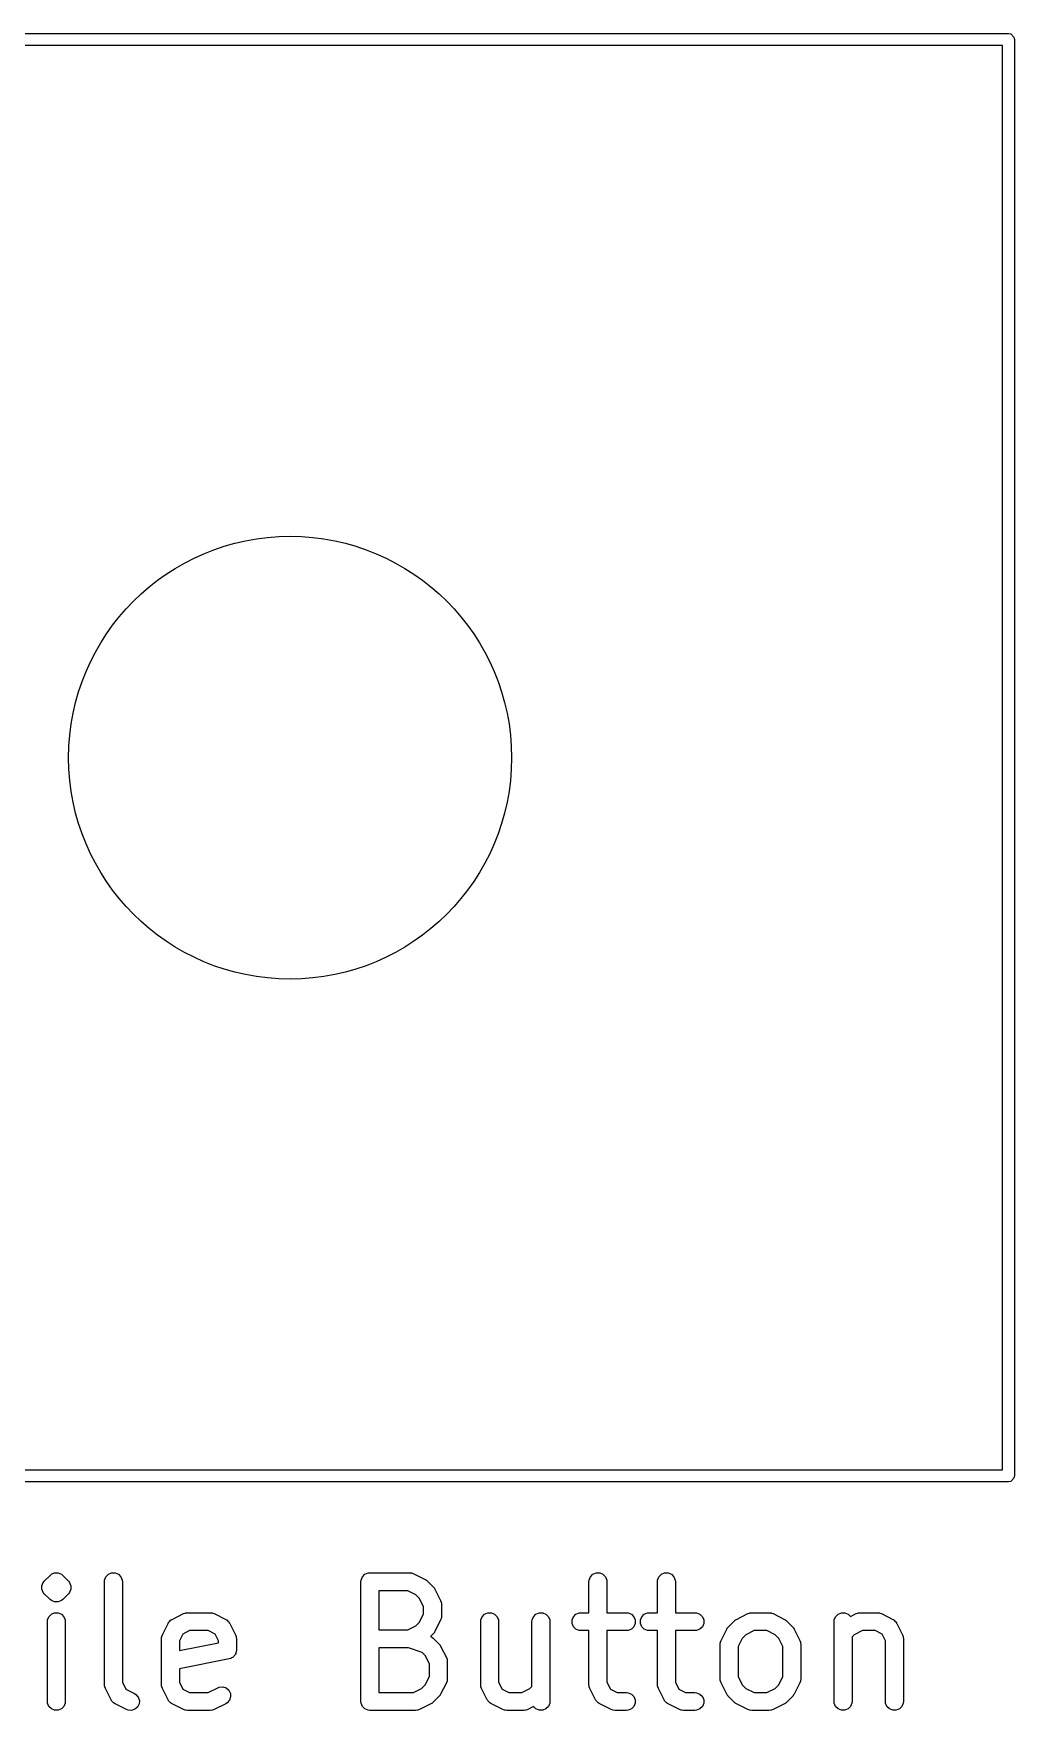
# Model space of a CAD drawing. Extents: x 0.58 to 7.69, y -5.21 to -0.56.
# Drawn here: x 7.002 to 7.325, y -4.998 to -4.447 of the extents above; entities that cross this region are included whole.
import ezdxf

# ---------------------------------------------------------------- set-up
doc = ezdxf.new("R2010")
doc.units = 0
doc.header["$MEASUREMENT"] = 0
doc.layers.add('BLACK', color=7, linetype='CONTINUOUS')

msp = doc.modelspace()

# ---------------------------------------------------------------- linework, layer by layer
at = {"layer": 'BLACK', "linetype": 'CONTINUOUS'}
for p, q in [((6.85039, -4.44685), (7.32283, -4.44685)), ((7.32087, -4.45079), (6.85236, -4.45079)), ((7.32087, -4.91929), (7.32087, -4.45079)), ((7.32283, -4.44685), (7.32359, -4.447)), ((7.32359, -4.447), (7.32465, -4.44807)), ((7.32465, -4.44807), (7.3248, -4.44882)), ((7.3248, -4.44882), (7.3248, -4.92126)), ((6.85236, -4.91929), (7.32087, -4.91929)), ((7.32283, -4.92323), (6.85039, -4.92323)), ((7.32359, -4.92308), (7.32283, -4.92323)), ((7.32465, -4.92201), (7.32359, -4.92308)), ((7.3248, -4.92126), (7.32465, -4.92201)), ((7.00498, -4.95739), (7.00542, -4.95633)), ((7.00498, -4.95855), (7.00498, -4.95739)), ((7.00542, -4.95961), (7.00498, -4.95855)), ((7.00542, -4.95633), (7.00579, -4.95588)), ((7.00579, -4.95588), (7.00766, -4.95401)), ((7.00766, -4.95401), (7.00811, -4.95364)), ((7.00811, -4.95364), (7.00917, -4.9532)), ((7.00917, -4.9532), (7.01032, -4.9532)), ((7.01032, -4.9532), (7.01032, -4.9532)), ((7.01032, -4.9532), (7.01139, -4.95364)), ((7.01139, -4.95364), (7.01184, -4.95401)), ((7.01184, -4.95401), (7.01371, -4.95588)), ((7.01371, -4.95588), (7.01408, -4.95633)), ((7.01408, -4.95633), (7.01422, -4.95667)), ((7.01452, -4.95855), (7.01408, -4.95961)), ((7.01422, -4.95667), (7.01452, -4.95739)), ((7.01452, -4.95739), (7.01452, -4.95855)), ((7.02554, -4.9561), (7.0256, -4.95552)), ((7.02554, -4.98984), (7.02554, -4.9561)), ((7.0256, -4.95552), (7.02604, -4.95445)), ((7.02604, -4.95445), (7.02686, -4.95364)), ((7.02686, -4.95364), (7.02792, -4.9532)), ((7.02792, -4.9532), (7.02907, -4.9532)), ((7.02907, -4.9532), (7.03014, -4.95364)), ((7.03014, -4.95364), (7.03095, -4.95445)), ((7.03095, -4.95445), (7.03139, -4.95552)), ((7.03139, -4.95552), (7.03145, -4.9561)), ((7.03145, -4.9561), (7.03145, -4.98914)), ((7.10991, -4.9561), (7.10996, -4.95552)), ((7.10991, -4.99547), (7.10991, -4.9561)), ((7.10996, -4.95552), (7.11041, -4.95445)), ((7.11041, -4.95445), (7.11122, -4.95364)), ((7.11122, -4.95364), (7.11228, -4.9532)), ((7.11228, -4.9532), (7.11286, -4.95314)), ((7.11286, -4.95314), (7.12598, -4.95314)), ((7.12598, -4.95314), (7.12656, -4.9532)), ((7.12656, -4.9532), (7.12666, -4.95324)), ((7.12666, -4.95324), (7.12676, -4.95325)), ((7.12676, -4.95325), (7.1273, -4.95345)), ((7.1273, -4.95345), (7.13105, -4.95533)), ((7.13105, -4.95533), (7.1313, -4.95549)), ((7.1313, -4.95549), (7.13137, -4.95551)), ((7.13137, -4.95551), (7.13146, -4.95558)), ((7.13146, -4.95558), (7.13154, -4.95564)), ((7.13154, -4.95564), (7.1316, -4.9557)), ((7.1316, -4.9557), (7.13182, -4.95588)), ((7.13182, -4.95588), (7.1337, -4.95776)), ((7.1337, -4.95776), (7.13388, -4.95798)), ((7.13388, -4.95798), (7.13394, -4.95803)), ((7.13394, -4.95803), (7.134, -4.95812)), ((7.134, -4.95812), (7.13406, -4.9582)), ((7.13406, -4.9582), (7.13409, -4.95828)), ((7.13409, -4.95828), (7.13425, -4.95852)), ((7.13425, -4.95852), (7.13612, -4.96227)), ((7.1849, -4.9561), (7.18496, -4.95552)), ((7.1849, -4.96627), (7.1849, -4.9561)), ((7.18496, -4.95552), (7.1854, -4.95445)), ((7.1854, -4.95445), (7.18621, -4.95364)), ((7.18621, -4.95364), (7.18728, -4.9532)), ((7.18728, -4.9532), (7.18843, -4.9532)), ((7.18843, -4.9532), (7.18949, -4.95364)), ((7.18949, -4.95364), (7.19031, -4.95445)), ((7.19031, -4.95445), (7.19075, -4.95552)), ((7.19075, -4.95552), (7.1908, -4.9561)), ((7.1908, -4.9561), (7.1908, -4.96627)), ((7.2074, -4.9561), (7.20745, -4.95552)), ((7.2074, -4.96627), (7.2074, -4.9561)), ((7.20745, -4.95552), (7.20789, -4.95445)), ((7.20789, -4.95445), (7.20871, -4.95364)), ((7.20871, -4.95364), (7.20977, -4.9532)), ((7.20977, -4.9532), (7.21092, -4.9532)), ((7.21092, -4.9532), (7.21199, -4.95364)), ((7.21199, -4.95364), (7.2128, -4.95445)), ((7.2128, -4.95445), (7.21324, -4.95552)), ((7.21324, -4.95552), (7.2133, -4.9561)), ((7.2133, -4.9561), (7.2133, -4.96627)), ((7.00579, -4.96006), (7.00542, -4.95961)), ((7.00766, -4.96193), (7.00579, -4.96006)), ((7.00811, -4.9623), (7.00766, -4.96193)), ((7.00917, -4.96274), (7.00811, -4.9623)), ((7.01032, -4.96274), (7.00917, -4.96274)), ((7.00917, -4.96274), (7.00917, -4.96274)), ((7.01139, -4.9623), (7.01032, -4.96274)), ((7.01032, -4.96274), (7.01032, -4.96274)), ((7.01184, -4.96193), (7.01139, -4.9623)), ((7.01371, -4.96006), (7.01184, -4.96193)), ((7.01408, -4.95961), (7.01371, -4.96006)), ((7.12529, -4.95905), (7.11581, -4.95905)), ((7.11581, -4.95905), (7.11581, -4.97189)), ((7.12798, -4.9604), (7.12529, -4.95905)), ((7.12918, -4.96159), (7.12798, -4.9604)), ((7.13053, -4.96429), (7.12918, -4.96159)), ((7.13612, -4.96227), (7.13633, -4.96281)), ((7.13633, -4.96281), (7.13634, -4.96292)), ((7.13634, -4.96292), (7.13638, -4.96302)), ((7.13638, -4.96302), (7.13644, -4.96359)), ((7.13644, -4.96359), (7.13644, -4.96734)), ((7.0068, -4.96922), (7.00685, -4.96864)), ((7.0068, -4.99547), (7.0068, -4.96922)), ((7.00685, -4.96864), (7.00729, -4.96758)), ((7.00729, -4.96758), (7.00811, -4.96676)), ((7.00811, -4.96676), (7.00917, -4.96632)), ((7.00917, -4.96632), (7.01032, -4.96632)), ((7.01032, -4.96632), (7.01139, -4.96676)), ((7.01139, -4.96676), (7.0122, -4.96758)), ((7.0122, -4.96758), (7.01264, -4.96864)), ((7.01264, -4.96864), (7.0127, -4.96922)), ((7.0127, -4.96922), (7.0127, -4.99547)), ((7.04655, -4.96963), (7.0466, -4.96957)), ((7.0466, -4.96957), (7.04679, -4.96928)), ((7.04679, -4.96928), (7.04707, -4.96904)), ((7.04707, -4.96904), (7.04731, -4.96876)), ((7.04731, -4.96876), (7.0476, -4.96858)), ((7.0476, -4.96858), (7.04766, -4.96853)), ((7.04766, -4.96853), (7.0477, -4.96851)), ((7.0477, -4.96851), (7.0478, -4.96845)), ((7.0478, -4.96845), (7.05155, -4.96658)), ((7.05155, -4.96658), (7.05209, -4.96637)), ((7.05209, -4.96637), (7.05219, -4.96636)), ((7.05219, -4.96636), (7.05229, -4.96632)), ((7.05229, -4.96632), (7.05287, -4.96627)), ((7.05287, -4.96627), (7.06037, -4.96627)), ((7.06037, -4.96627), (7.06094, -4.96632)), ((7.06094, -4.96632), (7.06104, -4.96636)), ((7.06104, -4.96636), (7.06115, -4.96637)), ((7.06115, -4.96637), (7.06169, -4.96658)), ((7.06169, -4.96658), (7.06544, -4.96845)), ((7.06544, -4.96845), (7.06553, -4.96851)), ((7.06553, -4.96851), (7.06558, -4.96853)), ((7.06558, -4.96853), (7.06564, -4.96858)), ((7.06564, -4.96858), (7.06593, -4.96876)), ((7.06593, -4.96876), (7.06617, -4.96904)), ((7.06617, -4.96904), (7.06645, -4.96928)), ((7.06645, -4.96928), (7.06663, -4.96957)), ((7.06663, -4.96957), (7.06668, -4.96963)), ((7.12798, -4.97054), (7.12918, -4.96934)), ((7.12918, -4.96934), (7.13053, -4.96665)), ((7.13053, -4.96665), (7.13053, -4.96429)), ((7.13612, -4.96866), (7.13425, -4.97241)), ((7.13633, -4.96812), (7.13612, -4.96866)), ((7.13634, -4.96802), (7.13633, -4.96812)), ((7.13638, -4.96792), (7.13634, -4.96802)), ((7.13644, -4.96734), (7.13638, -4.96792)), ((7.14928, -4.96922), (7.14933, -4.96864)), ((7.14928, -4.98984), (7.14928, -4.96922)), ((7.14933, -4.96864), (7.14978, -4.96758)), ((7.14978, -4.96758), (7.15059, -4.96676)), ((7.15059, -4.96676), (7.15165, -4.96632)), ((7.15165, -4.96632), (7.15281, -4.96632)), ((7.15281, -4.96632), (7.15387, -4.96676)), ((7.15387, -4.96676), (7.15469, -4.96758)), ((7.15469, -4.96758), (7.15513, -4.96864)), ((7.15513, -4.96864), (7.15518, -4.96922)), ((7.15518, -4.96922), (7.15518, -4.98914)), ((7.16615, -4.96922), (7.16621, -4.96864)), ((7.16615, -4.99049), (7.16615, -4.96922)), ((7.16621, -4.96864), (7.16665, -4.96758)), ((7.16665, -4.96758), (7.16746, -4.96676)), ((7.16746, -4.96676), (7.16853, -4.96632)), ((7.16853, -4.96632), (7.16968, -4.96632)), ((7.16968, -4.96632), (7.17074, -4.96676)), ((7.17074, -4.96676), (7.17156, -4.96758)), ((7.17156, -4.96758), (7.172, -4.96864)), ((7.172, -4.96864), (7.17206, -4.96922)), ((7.17206, -4.96922), (7.17206, -4.99547)), ((7.17933, -4.96864), (7.17977, -4.96758)), ((7.17933, -4.96979), (7.17933, -4.96864)), ((7.17977, -4.96758), (7.18059, -4.96676)), ((7.18059, -4.96676), (7.18165, -4.96632)), ((7.18165, -4.96632), (7.18223, -4.96627)), ((7.18223, -4.96627), (7.1849, -4.96627)), ((7.1908, -4.96627), (7.19723, -4.96627)), ((7.19723, -4.96627), (7.1978, -4.96632)), ((7.1978, -4.96632), (7.19887, -4.96676)), ((7.19887, -4.96676), (7.19968, -4.96758)), ((7.19968, -4.96758), (7.20012, -4.96864)), ((7.20012, -4.96864), (7.20012, -4.96979)), ((7.20183, -4.96864), (7.20227, -4.96758)), ((7.20183, -4.96979), (7.20183, -4.96864)), ((7.20227, -4.96758), (7.20308, -4.96676)), ((7.20308, -4.96676), (7.20415, -4.96632)), ((7.20415, -4.96632), (7.20472, -4.96627)), ((7.20472, -4.96627), (7.2074, -4.96627)), ((7.2133, -4.96627), (7.21972, -4.96627)), ((7.21972, -4.96627), (7.2203, -4.96632)), ((7.2203, -4.96632), (7.22136, -4.96676)), ((7.22136, -4.96676), (7.22218, -4.96758)), ((7.22218, -4.96758), (7.22262, -4.96864)), ((7.22262, -4.96864), (7.22262, -4.96979)), ((7.23076, -4.97088), (7.23263, -4.96901)), ((7.23263, -4.96901), (7.23286, -4.96882)), ((7.23286, -4.96882), (7.23291, -4.96876)), ((7.23291, -4.96876), (7.233, -4.9687)), ((7.233, -4.9687), (7.23308, -4.96864)), ((7.23308, -4.96864), (7.23315, -4.96861)), ((7.23315, -4.96861), (7.2334, -4.96845)), ((7.2334, -4.96845), (7.23715, -4.96658)), ((7.23715, -4.96658), (7.23769, -4.96637)), ((7.23769, -4.96637), (7.2378, -4.96636)), ((7.2378, -4.96636), (7.23789, -4.96632)), ((7.23789, -4.96632), (7.23847, -4.96627)), ((7.23847, -4.96627), (7.24409, -4.96627)), ((7.24409, -4.96627), (7.24467, -4.96632)), ((7.24467, -4.96632), (7.24477, -4.96636)), ((7.24477, -4.96636), (7.24487, -4.96637)), ((7.24487, -4.96637), (7.24542, -4.96658)), ((7.24542, -4.96658), (7.24916, -4.96845)), ((7.24916, -4.96845), (7.24941, -4.96861)), ((7.24941, -4.96861), (7.24948, -4.96864)), ((7.24948, -4.96864), (7.24957, -4.9687)), ((7.24957, -4.9687), (7.24965, -4.96876)), ((7.24965, -4.96876), (7.24971, -4.96882)), ((7.24971, -4.96882), (7.24993, -4.96901)), ((7.24993, -4.96901), (7.25181, -4.97088)), ((7.26551, -4.96922), (7.26557, -4.96864)), ((7.26551, -4.99547), (7.26551, -4.96922)), ((7.26557, -4.96864), (7.26601, -4.96758)), ((7.26601, -4.96758), (7.26683, -4.96676)), ((7.26683, -4.96676), (7.26789, -4.96632)), ((7.26789, -4.96632), (7.26904, -4.96632)), ((7.26904, -4.96632), (7.27011, -4.96676)), ((7.27011, -4.96676), (7.27087, -4.96753)), ((7.27087, -4.96753), (7.27277, -4.96658)), ((7.27277, -4.96658), (7.27331, -4.96637)), ((7.27331, -4.96637), (7.27342, -4.96636)), ((7.27342, -4.96636), (7.27351, -4.96632)), ((7.27351, -4.96632), (7.27409, -4.96627)), ((7.27409, -4.96627), (7.27972, -4.96627)), ((7.27972, -4.96627), (7.28029, -4.96632)), ((7.28029, -4.96632), (7.28039, -4.96636)), ((7.28039, -4.96636), (7.28049, -4.96637)), ((7.28049, -4.96637), (7.28104, -4.96658)), ((7.28104, -4.96658), (7.28479, -4.96845)), ((7.28479, -4.96845), (7.28488, -4.96851)), ((7.28488, -4.96851), (7.28493, -4.96853)), ((7.28493, -4.96853), (7.28498, -4.96858)), ((7.28498, -4.96858), (7.28527, -4.96876)), ((7.28527, -4.96876), (7.28552, -4.96904)), ((7.28552, -4.96904), (7.2858, -4.96928)), ((7.2858, -4.96928), (7.28598, -4.96957)), ((7.28598, -4.96957), (7.28603, -4.96963)), ((7.04429, -4.97484), (7.04435, -4.97427)), ((7.04429, -4.98984), (7.04429, -4.97484)), ((7.04435, -4.97427), (7.04439, -4.97417)), ((7.04439, -4.97417), (7.0444, -4.97406)), ((7.0444, -4.97406), (7.0446, -4.97352)), ((7.0446, -4.97352), (7.04648, -4.96977)), ((7.04648, -4.96977), (7.04654, -4.96968)), ((7.04654, -4.96968), (7.04655, -4.96963)), ((7.05132, -4.97329), (7.0502, -4.97554)), ((7.05357, -4.97217), (7.05132, -4.97329)), ((7.05967, -4.97217), (7.05357, -4.97217)), ((7.06192, -4.97329), (7.05967, -4.97217)), ((7.06304, -4.97554), (7.06192, -4.97329)), ((7.06668, -4.96963), (7.0667, -4.96968)), ((7.0667, -4.96968), (7.06676, -4.96977)), ((7.06676, -4.96977), (7.06863, -4.97352)), ((7.06863, -4.97352), (7.06884, -4.97406)), ((7.06884, -4.97406), (7.06885, -4.97417)), ((7.06885, -4.97417), (7.06889, -4.97427)), ((7.06889, -4.97427), (7.06894, -4.97484)), ((7.06894, -4.97484), (7.06894, -4.97859)), ((7.11581, -4.97189), (7.12529, -4.97189)), ((7.12529, -4.97189), (7.12798, -4.97054)), ((7.1337, -4.97318), (7.13283, -4.97405)), ((7.13283, -4.97405), (7.13307, -4.97415)), ((7.13307, -4.97415), (7.13315, -4.97422)), ((7.13315, -4.97422), (7.13325, -4.97426)), ((7.13325, -4.97426), (7.1337, -4.97463)), ((7.13388, -4.97295), (7.1337, -4.97318)), ((7.1337, -4.97463), (7.13557, -4.9765)), ((7.13394, -4.9729), (7.13388, -4.97295)), ((7.134, -4.97281), (7.13394, -4.9729)), ((7.13406, -4.97273), (7.134, -4.97281)), ((7.13409, -4.97266), (7.13406, -4.97273)), ((7.13425, -4.97241), (7.13409, -4.97266)), ((7.17977, -4.97086), (7.17933, -4.96979)), ((7.18059, -4.97167), (7.17977, -4.97086)), ((7.18165, -4.97211), (7.18059, -4.97167)), ((7.18223, -4.97217), (7.18165, -4.97211)), ((7.1849, -4.97217), (7.18223, -4.97217)), ((7.1849, -4.98984), (7.1849, -4.97217)), ((7.19723, -4.97217), (7.1908, -4.97217)), ((7.1908, -4.97217), (7.1908, -4.98914)), ((7.1978, -4.97211), (7.19723, -4.97217)), ((7.19887, -4.97167), (7.1978, -4.97211)), ((7.19968, -4.97086), (7.19887, -4.97167)), ((7.20012, -4.96979), (7.19968, -4.97086)), ((7.20227, -4.97086), (7.20183, -4.96979)), ((7.20308, -4.97167), (7.20227, -4.97086)), ((7.20415, -4.97211), (7.20308, -4.97167)), ((7.20472, -4.97217), (7.20415, -4.97211)), ((7.2074, -4.97217), (7.20472, -4.97217)), ((7.2074, -4.98984), (7.2074, -4.97217)), ((7.21972, -4.97217), (7.2133, -4.97217)), ((7.2133, -4.97217), (7.2133, -4.98914)), ((7.2203, -4.97211), (7.21972, -4.97217)), ((7.22136, -4.97167), (7.2203, -4.97211)), ((7.22218, -4.97086), (7.22136, -4.97167)), ((7.22262, -4.96979), (7.22218, -4.97086)), ((7.22833, -4.9754), (7.2302, -4.97165)), ((7.2302, -4.97165), (7.23036, -4.9714)), ((7.23036, -4.9714), (7.23039, -4.97133)), ((7.23039, -4.97133), (7.23046, -4.97125)), ((7.23046, -4.97125), (7.23051, -4.97116)), ((7.23051, -4.97116), (7.23057, -4.97111)), ((7.23057, -4.97111), (7.23076, -4.97088)), ((7.23527, -4.97472), (7.23392, -4.97741)), ((7.23647, -4.97352), (7.23527, -4.97472)), ((7.23917, -4.97217), (7.23647, -4.97352)), ((7.2434, -4.97217), (7.23917, -4.97217)), ((7.24609, -4.97352), (7.2434, -4.97217)), ((7.24729, -4.97472), (7.24609, -4.97352)), ((7.24864, -4.97741), (7.24729, -4.97472)), ((7.25181, -4.97088), (7.25199, -4.97111)), ((7.25199, -4.97111), (7.25205, -4.97116)), ((7.25205, -4.97116), (7.25211, -4.97125)), ((7.25211, -4.97125), (7.25217, -4.97133)), ((7.25217, -4.97133), (7.2522, -4.9714)), ((7.2522, -4.9714), (7.25236, -4.97165)), ((7.25236, -4.97165), (7.25423, -4.9754)), ((7.27209, -4.97352), (7.27142, -4.97419)), ((7.27142, -4.97419), (7.27142, -4.99547)), ((7.27479, -4.97217), (7.27209, -4.97352)), ((7.27902, -4.97217), (7.27479, -4.97217)), ((7.28126, -4.97329), (7.27902, -4.97217)), ((7.28239, -4.97554), (7.28126, -4.97329)), ((7.28603, -4.96963), (7.28604, -4.96968)), ((7.28604, -4.96968), (7.28611, -4.96977)), ((7.28611, -4.96977), (7.28798, -4.97352)), ((7.28798, -4.97352), (7.28819, -4.97406)), ((7.28819, -4.97406), (7.28819, -4.97417)), ((7.28819, -4.97417), (7.28824, -4.97427)), ((7.28824, -4.97427), (7.28829, -4.97484)), ((7.28829, -4.97484), (7.28829, -4.99547)), ((7.0502, -4.97554), (7.0502, -4.97874)), ((7.0502, -4.97874), (7.06304, -4.97617)), ((7.06304, -4.97617), (7.06304, -4.97554)), ((7.06824, -4.98044), (7.06808, -4.98068)), ((7.06845, -4.98023), (7.06824, -4.98044)), ((7.06856, -4.97996), (7.06845, -4.98023)), ((7.06872, -4.97972), (7.06856, -4.97996)), ((7.06878, -4.97944), (7.06872, -4.97972)), ((7.06889, -4.97917), (7.06878, -4.97944)), ((7.06894, -4.97859), (7.06889, -4.97917)), ((7.12551, -4.9778), (7.11581, -4.9778)), ((7.11581, -4.9778), (7.11581, -4.99251)), ((7.13001, -4.9793), (7.12551, -4.9778)), ((7.13106, -4.98034), (7.13001, -4.9793)), ((7.13241, -4.98304), (7.13106, -4.98034)), ((7.13557, -4.9765), (7.13576, -4.97673)), ((7.13576, -4.97673), (7.13582, -4.97678)), ((7.13582, -4.97678), (7.13587, -4.97687)), ((7.13587, -4.97687), (7.13594, -4.97695)), ((7.13594, -4.97695), (7.13597, -4.97702)), ((7.13597, -4.97702), (7.13612, -4.97727)), ((7.13612, -4.97727), (7.138, -4.98102)), ((7.22802, -4.97672), (7.22808, -4.97614)), ((7.22802, -4.98797), (7.22802, -4.97672)), ((7.22808, -4.97614), (7.22812, -4.97604)), ((7.22812, -4.97594), (7.22833, -4.9754)), ((7.22812, -4.97604), (7.22812, -4.97594)), ((7.23392, -4.97741), (7.23392, -4.98727)), ((7.24864, -4.98727), (7.24864, -4.97741)), ((7.25423, -4.9754), (7.25444, -4.97594)), ((7.25444, -4.97594), (7.25445, -4.97604)), ((7.25445, -4.97604), (7.25449, -4.97614)), ((7.25449, -4.97614), (7.25455, -4.97672)), ((7.25455, -4.97672), (7.25455, -4.98797)), ((7.28239, -4.99547), (7.28239, -4.97554)), ((7.06657, -4.98149), (7.0502, -4.98476)), ((7.0502, -4.98476), (7.0502, -4.98914)), ((7.06712, -4.98132), (7.06657, -4.98149)), ((7.06736, -4.98116), (7.06712, -4.98132)), ((7.06763, -4.98105), (7.06736, -4.98116)), ((7.06784, -4.98084), (7.06763, -4.98105)), ((7.06808, -4.98068), (7.06784, -4.98084)), ((7.13241, -4.98727), (7.13241, -4.98304)), ((7.138, -4.98102), (7.13821, -4.98156)), ((7.13821, -4.98156), (7.13821, -4.98167)), ((7.13821, -4.98167), (7.13825, -4.98177)), ((7.13825, -4.98177), (7.13831, -4.98234)), ((7.13831, -4.98234), (7.13831, -4.98797)), ((7.0256, -4.99042), (7.02554, -4.98984)), ((7.02564, -4.99052), (7.0256, -4.99042)), ((7.02565, -4.99062), (7.02564, -4.99052)), ((7.02586, -4.99116), (7.02565, -4.99062)), ((7.02773, -4.99491), (7.02586, -4.99116)), ((7.03145, -4.98914), (7.03257, -4.99139)), ((7.03257, -4.99139), (7.03544, -4.99282)), ((7.04435, -4.99042), (7.04429, -4.98984)), ((7.04439, -4.99052), (7.04435, -4.99042)), ((7.0444, -4.99062), (7.04439, -4.99052)), ((7.0446, -4.99116), (7.0444, -4.99062)), ((7.04648, -4.99491), (7.0446, -4.99116)), ((7.0502, -4.98914), (7.05132, -4.99139)), ((7.05132, -4.99139), (7.05357, -4.99251)), ((7.05967, -4.99251), (7.0628, -4.99095)), ((7.0628, -4.99095), (7.06334, -4.99074)), ((7.06334, -4.99074), (7.06449, -4.99066)), ((7.06449, -4.99066), (7.06558, -4.99103)), ((7.06558, -4.99103), (7.06645, -4.99178)), ((7.12716, -4.99251), (7.12986, -4.99116)), ((7.12986, -4.99116), (7.13106, -4.98997)), ((7.13106, -4.98997), (7.13241, -4.98727)), ((7.138, -4.98929), (7.13612, -4.99304)), ((7.13821, -4.98875), (7.138, -4.98929)), ((7.13825, -4.98854), (7.13821, -4.98864)), ((7.13821, -4.98864), (7.13821, -4.98875)), ((7.13831, -4.98797), (7.13825, -4.98854)), ((7.14933, -4.99042), (7.14928, -4.98984)), ((7.14938, -4.99052), (7.14933, -4.99042)), ((7.14938, -4.99062), (7.14938, -4.99052)), ((7.14959, -4.99116), (7.14938, -4.99062)), ((7.15146, -4.99491), (7.14959, -4.99116)), ((7.15518, -4.98914), (7.15631, -4.99139)), ((7.15631, -4.99139), (7.15855, -4.99251)), ((7.16278, -4.99251), (7.16548, -4.99116)), ((7.16548, -4.99116), (7.16615, -4.99049)), ((7.18496, -4.99042), (7.1849, -4.98984)), ((7.185, -4.99052), (7.18496, -4.99042)), ((7.185, -4.99062), (7.185, -4.99052)), ((7.18521, -4.99116), (7.185, -4.99062)), ((7.18709, -4.99491), (7.18521, -4.99116)), ((7.1908, -4.98914), (7.19193, -4.99139)), ((7.19193, -4.99139), (7.19417, -4.99251)), ((7.20745, -4.99042), (7.2074, -4.98984)), ((7.20749, -4.99052), (7.20745, -4.99042)), ((7.2075, -4.99062), (7.20749, -4.99052)), ((7.20771, -4.99116), (7.2075, -4.99062)), ((7.20958, -4.99491), (7.20771, -4.99116)), ((7.2133, -4.98914), (7.21442, -4.99139)), ((7.21442, -4.99139), (7.21667, -4.99251)), ((7.22808, -4.98854), (7.22802, -4.98797)), ((7.22812, -4.98864), (7.22808, -4.98854)), ((7.22812, -4.98875), (7.22812, -4.98864)), ((7.22833, -4.98929), (7.22812, -4.98875)), ((7.2302, -4.99304), (7.22833, -4.98929)), ((7.23392, -4.98727), (7.23527, -4.98997)), ((7.23527, -4.98997), (7.23647, -4.99116)), ((7.23647, -4.99116), (7.23917, -4.99251)), ((7.2434, -4.99251), (7.24609, -4.99116)), ((7.24609, -4.99116), (7.24729, -4.98997)), ((7.24729, -4.98997), (7.24864, -4.98727)), ((7.25423, -4.98929), (7.25236, -4.99304)), ((7.25444, -4.98875), (7.25423, -4.98929)), ((7.25445, -4.98864), (7.25444, -4.98875)), ((7.25449, -4.98854), (7.25445, -4.98864)), ((7.25455, -4.98797), (7.25449, -4.98854)), ((7.00685, -4.99604), (7.0068, -4.99547)), ((7.00729, -4.99711), (7.00685, -4.99604)), ((7.00811, -4.99792), (7.00729, -4.99711)), ((7.0122, -4.99711), (7.01139, -4.99792)), ((7.01264, -4.99604), (7.0122, -4.99711)), ((7.0127, -4.99547), (7.01264, -4.99604)), ((7.02779, -4.99501), (7.02773, -4.99491)), ((7.02781, -4.99505), (7.02779, -4.99501)), ((7.02785, -4.99511), (7.02781, -4.99505)), ((7.02804, -4.9954), (7.02785, -4.99511)), ((7.02832, -4.99564), (7.02804, -4.9954)), ((7.02856, -4.99592), (7.02832, -4.99564)), ((7.02885, -4.99611), (7.02856, -4.99592)), ((7.02891, -4.99616), (7.02885, -4.99611)), ((7.02895, -4.99617), (7.02891, -4.99616)), ((7.02905, -4.99623), (7.02895, -4.99617)), ((7.0328, -4.99811), (7.02905, -4.99623)), ((7.03544, -4.99282), (7.03593, -4.99313)), ((7.03593, -4.99313), (7.03669, -4.994)), ((7.03697, -4.99625), (7.03645, -4.99728)), ((7.03669, -4.994), (7.03705, -4.9951)), ((7.03705, -4.9951), (7.03697, -4.99625)), ((7.04654, -4.99501), (7.04648, -4.99491)), ((7.04655, -4.99505), (7.04654, -4.99501)), ((7.0466, -4.99511), (7.04655, -4.99505)), ((7.04679, -4.9954), (7.0466, -4.99511)), ((7.04707, -4.99564), (7.04679, -4.9954)), ((7.04731, -4.99592), (7.04707, -4.99564)), ((7.0476, -4.99611), (7.04731, -4.99592)), ((7.04766, -4.99616), (7.0476, -4.99611)), ((7.0477, -4.99617), (7.04766, -4.99616)), ((7.0478, -4.99623), (7.0477, -4.99617)), ((7.05155, -4.99811), (7.0478, -4.99623)), ((7.05357, -4.99251), (7.05967, -4.99251)), ((7.06544, -4.99623), (7.06169, -4.99811)), ((7.06593, -4.99592), (7.06544, -4.99623)), ((7.06668, -4.99505), (7.06593, -4.99592)), ((7.06645, -4.99178), (7.06696, -4.99281)), ((7.06705, -4.99396), (7.06668, -4.99505)), ((7.06696, -4.99281), (7.06705, -4.99396)), ((7.10996, -4.99604), (7.10991, -4.99547)), ((7.11041, -4.99711), (7.10996, -4.99604)), ((7.11122, -4.99792), (7.11041, -4.99711)), ((7.11581, -4.99251), (7.12716, -4.99251)), ((7.13293, -4.99623), (7.12918, -4.99811)), ((7.13318, -4.99608), (7.13293, -4.99623)), ((7.13325, -4.99605), (7.13318, -4.99608)), ((7.13333, -4.99598), (7.13325, -4.99605)), ((7.13342, -4.99592), (7.13333, -4.99598)), ((7.13347, -4.99586), (7.13342, -4.99592)), ((7.1337, -4.99568), (7.13347, -4.99586)), ((7.13557, -4.9938), (7.1337, -4.99568)), ((7.13576, -4.99358), (7.13557, -4.9938)), ((7.13582, -4.99353), (7.13576, -4.99358)), ((7.13587, -4.99344), (7.13582, -4.99353)), ((7.13594, -4.99336), (7.13587, -4.99344)), ((7.13597, -4.99328), (7.13594, -4.99336)), ((7.13612, -4.99304), (7.13597, -4.99328)), ((7.15153, -4.99501), (7.15146, -4.99491)), ((7.15154, -4.99505), (7.15153, -4.99501)), ((7.15159, -4.99511), (7.15154, -4.99505)), ((7.15177, -4.9954), (7.15159, -4.99511)), ((7.15205, -4.99564), (7.15177, -4.9954)), ((7.1523, -4.99592), (7.15205, -4.99564)), ((7.15259, -4.99611), (7.1523, -4.99592)), ((7.15264, -4.99616), (7.15259, -4.99611)), ((7.15269, -4.99617), (7.15264, -4.99616)), ((7.15279, -4.99623), (7.15269, -4.99617)), ((7.15653, -4.99811), (7.15279, -4.99623)), ((7.15855, -4.99251), (7.16278, -4.99251)), ((7.1667, -4.99716), (7.1648, -4.99811)), ((7.16746, -4.99792), (7.1667, -4.99716)), ((7.17156, -4.99711), (7.17074, -4.99792)), ((7.172, -4.99604), (7.17156, -4.99711)), ((7.17206, -4.99547), (7.172, -4.99604)), ((7.18715, -4.99501), (7.18709, -4.99491)), ((7.18716, -4.99505), (7.18715, -4.99501)), ((7.18721, -4.99511), (7.18716, -4.99505)), ((7.18739, -4.9954), (7.18721, -4.99511)), ((7.18767, -4.99564), (7.18739, -4.9954)), ((7.18792, -4.99592), (7.18767, -4.99564)), ((7.18821, -4.99611), (7.18792, -4.99592)), ((7.18826, -4.99616), (7.18821, -4.99611)), ((7.18831, -4.99617), (7.18826, -4.99616)), ((7.18841, -4.99623), (7.18831, -4.99617)), ((7.19216, -4.99811), (7.18841, -4.99623)), ((7.19417, -4.99251), (7.19723, -4.99251)), ((7.19723, -4.99251), (7.1978, -4.99257)), ((7.1978, -4.99257), (7.19887, -4.99301)), ((7.19887, -4.99301), (7.19968, -4.99382)), ((7.19968, -4.99711), (7.19887, -4.99792)), ((7.19968, -4.99382), (7.20012, -4.99489)), ((7.20012, -4.99604), (7.19968, -4.99711)), ((7.20012, -4.99489), (7.20012, -4.99604)), ((7.20964, -4.99501), (7.20958, -4.99491)), ((7.20966, -4.99505), (7.20964, -4.99501)), ((7.20971, -4.99511), (7.20966, -4.99505)), ((7.20989, -4.9954), (7.20971, -4.99511)), ((7.21017, -4.99564), (7.20989, -4.9954)), ((7.21041, -4.99592), (7.21017, -4.99564)), ((7.2107, -4.99611), (7.21041, -4.99592)), ((7.21076, -4.99616), (7.2107, -4.99611)), ((7.21081, -4.99617), (7.21076, -4.99616)), ((7.2109, -4.99623), (7.21081, -4.99617)), ((7.21465, -4.99811), (7.2109, -4.99623)), ((7.21667, -4.99251), (7.21972, -4.99251)), ((7.21972, -4.99251), (7.2203, -4.99257)), ((7.2203, -4.99257), (7.22136, -4.99301)), ((7.22136, -4.99301), (7.22218, -4.99382)), ((7.22218, -4.99711), (7.22136, -4.99792)), ((7.22218, -4.99382), (7.22262, -4.99489)), ((7.22262, -4.99604), (7.22218, -4.99711)), ((7.22262, -4.99489), (7.22262, -4.99604)), ((7.23036, -4.99328), (7.2302, -4.99304)), ((7.23039, -4.99336), (7.23036, -4.99328)), ((7.23046, -4.99344), (7.23039, -4.99336)), ((7.23051, -4.99353), (7.23046, -4.99344)), ((7.23057, -4.99358), (7.23051, -4.99353)), ((7.23076, -4.9938), (7.23057, -4.99358)), ((7.23263, -4.99568), (7.23076, -4.9938)), ((7.23286, -4.99586), (7.23263, -4.99568)), ((7.23291, -4.99592), (7.23286, -4.99586)), ((7.233, -4.99598), (7.23291, -4.99592)), ((7.23308, -4.99605), (7.233, -4.99598)), ((7.23315, -4.99608), (7.23308, -4.99605)), ((7.2334, -4.99623), (7.23315, -4.99608)), ((7.23715, -4.99811), (7.2334, -4.99623)), ((7.23917, -4.99251), (7.2434, -4.99251)), ((7.24916, -4.99623), (7.24542, -4.99811)), ((7.24941, -4.99608), (7.24916, -4.99623)), ((7.24948, -4.99605), (7.24941, -4.99608)), ((7.24957, -4.99598), (7.24948, -4.99605)), ((7.24965, -4.99592), (7.24957, -4.99598)), ((7.24971, -4.99586), (7.24965, -4.99592)), ((7.24993, -4.99568), (7.24971, -4.99586)), ((7.25181, -4.9938), (7.24993, -4.99568)), ((7.25199, -4.99358), (7.25181, -4.9938)), ((7.25205, -4.99353), (7.25199, -4.99358)), ((7.25211, -4.99344), (7.25205, -4.99353)), ((7.25217, -4.99336), (7.25211, -4.99344)), ((7.2522, -4.99328), (7.25217, -4.99336)), ((7.25236, -4.99304), (7.2522, -4.99328)), ((7.26557, -4.99604), (7.26551, -4.99547)), ((7.26601, -4.99711), (7.26557, -4.99604)), ((7.26683, -4.99792), (7.26601, -4.99711)), ((7.27092, -4.99711), (7.27011, -4.99792)), ((7.27136, -4.99604), (7.27092, -4.99711)), ((7.27142, -4.99547), (7.27136, -4.99604)), ((7.28244, -4.99604), (7.28239, -4.99547)), ((7.28288, -4.99711), (7.28244, -4.99604)), ((7.2837, -4.99792), (7.28288, -4.99711)), ((7.28779, -4.99711), (7.28698, -4.99792)), ((7.28824, -4.99604), (7.28779, -4.99711)), ((7.28829, -4.99547), (7.28824, -4.99604)), ((7.00917, -4.99836), (7.00811, -4.99792)), ((7.01032, -4.99836), (7.00917, -4.99836)), ((7.01139, -4.99792), (7.01032, -4.99836)), ((7.03334, -4.99831), (7.0328, -4.99811)), ((7.03449, -4.99839), (7.03334, -4.99831)), ((7.03558, -4.99803), (7.03449, -4.99839)), ((7.03645, -4.99728), (7.03558, -4.99803)), ((7.05209, -4.99831), (7.05155, -4.99811)), ((7.05219, -4.99832), (7.05209, -4.99831)), ((7.05229, -4.99836), (7.05219, -4.99832)), ((7.05287, -4.99842), (7.05229, -4.99836)), ((7.06037, -4.99842), (7.05287, -4.99842)), ((7.06094, -4.99836), (7.06037, -4.99842)), ((7.06104, -4.99832), (7.06094, -4.99836)), ((7.06115, -4.99831), (7.06104, -4.99832)), ((7.06169, -4.99811), (7.06115, -4.99831)), ((7.11228, -4.99836), (7.11122, -4.99792)), ((7.11286, -4.99842), (7.11228, -4.99836)), ((7.12786, -4.99842), (7.11286, -4.99842)), ((7.12844, -4.99836), (7.12786, -4.99842)), ((7.12853, -4.99832), (7.12844, -4.99836)), ((7.12864, -4.99831), (7.12853, -4.99832)), ((7.12918, -4.99811), (7.12864, -4.99831)), ((7.15708, -4.99831), (7.15653, -4.99811)), ((7.15718, -4.99832), (7.15708, -4.99831)), ((7.15728, -4.99836), (7.15718, -4.99832)), ((7.15786, -4.99842), (7.15728, -4.99836)), ((7.16348, -4.99842), (7.15786, -4.99842)), ((7.16406, -4.99836), (7.16348, -4.99842)), ((7.16415, -4.99832), (7.16406, -4.99836)), ((7.16426, -4.99831), (7.16415, -4.99832)), ((7.1648, -4.99811), (7.16426, -4.99831)), ((7.16853, -4.99836), (7.16746, -4.99792)), ((7.16968, -4.99836), (7.16853, -4.99836)), ((7.17074, -4.99792), (7.16968, -4.99836)), ((7.1927, -4.99831), (7.19216, -4.99811)), ((7.1928, -4.99832), (7.1927, -4.99831)), ((7.1929, -4.99836), (7.1928, -4.99832)), ((7.19348, -4.99842), (7.1929, -4.99836)), ((7.19723, -4.99842), (7.19348, -4.99842)), ((7.1978, -4.99836), (7.19723, -4.99842)), ((7.19887, -4.99792), (7.1978, -4.99836)), ((7.21519, -4.99831), (7.21465, -4.99811)), ((7.2153, -4.99832), (7.21519, -4.99831)), ((7.2154, -4.99836), (7.2153, -4.99832)), ((7.21597, -4.99842), (7.2154, -4.99836)), ((7.21972, -4.99842), (7.21597, -4.99842)), ((7.2203, -4.99836), (7.21972, -4.99842)), ((7.22136, -4.99792), (7.2203, -4.99836)), ((7.23769, -4.99831), (7.23715, -4.99811)), ((7.2378, -4.99832), (7.23769, -4.99831)), ((7.23789, -4.99836), (7.2378, -4.99832)), ((7.23847, -4.99842), (7.23789, -4.99836)), ((7.24409, -4.99842), (7.23847, -4.99842)), ((7.24467, -4.99836), (7.24409, -4.99842)), ((7.24477, -4.99832), (7.24467, -4.99836)), ((7.24487, -4.99831), (7.24477, -4.99832)), ((7.24542, -4.99811), (7.24487, -4.99831)), ((7.26789, -4.99836), (7.26683, -4.99792)), ((7.26904, -4.99836), (7.26789, -4.99836)), ((7.27011, -4.99792), (7.26904, -4.99836)), ((7.28476, -4.99836), (7.2837, -4.99792)), ((7.28592, -4.99836), (7.28476, -4.99836)), ((7.28698, -4.99792), (7.28592, -4.99836))]:
    msp.add_line(p, q, dxfattribs=at)
at = {"layer": 'BLACK'}
msp.add_circle((7.08661, -4.68504), 0.07283, dxfattribs=at)

doc.saveas('drawing.dxf')
